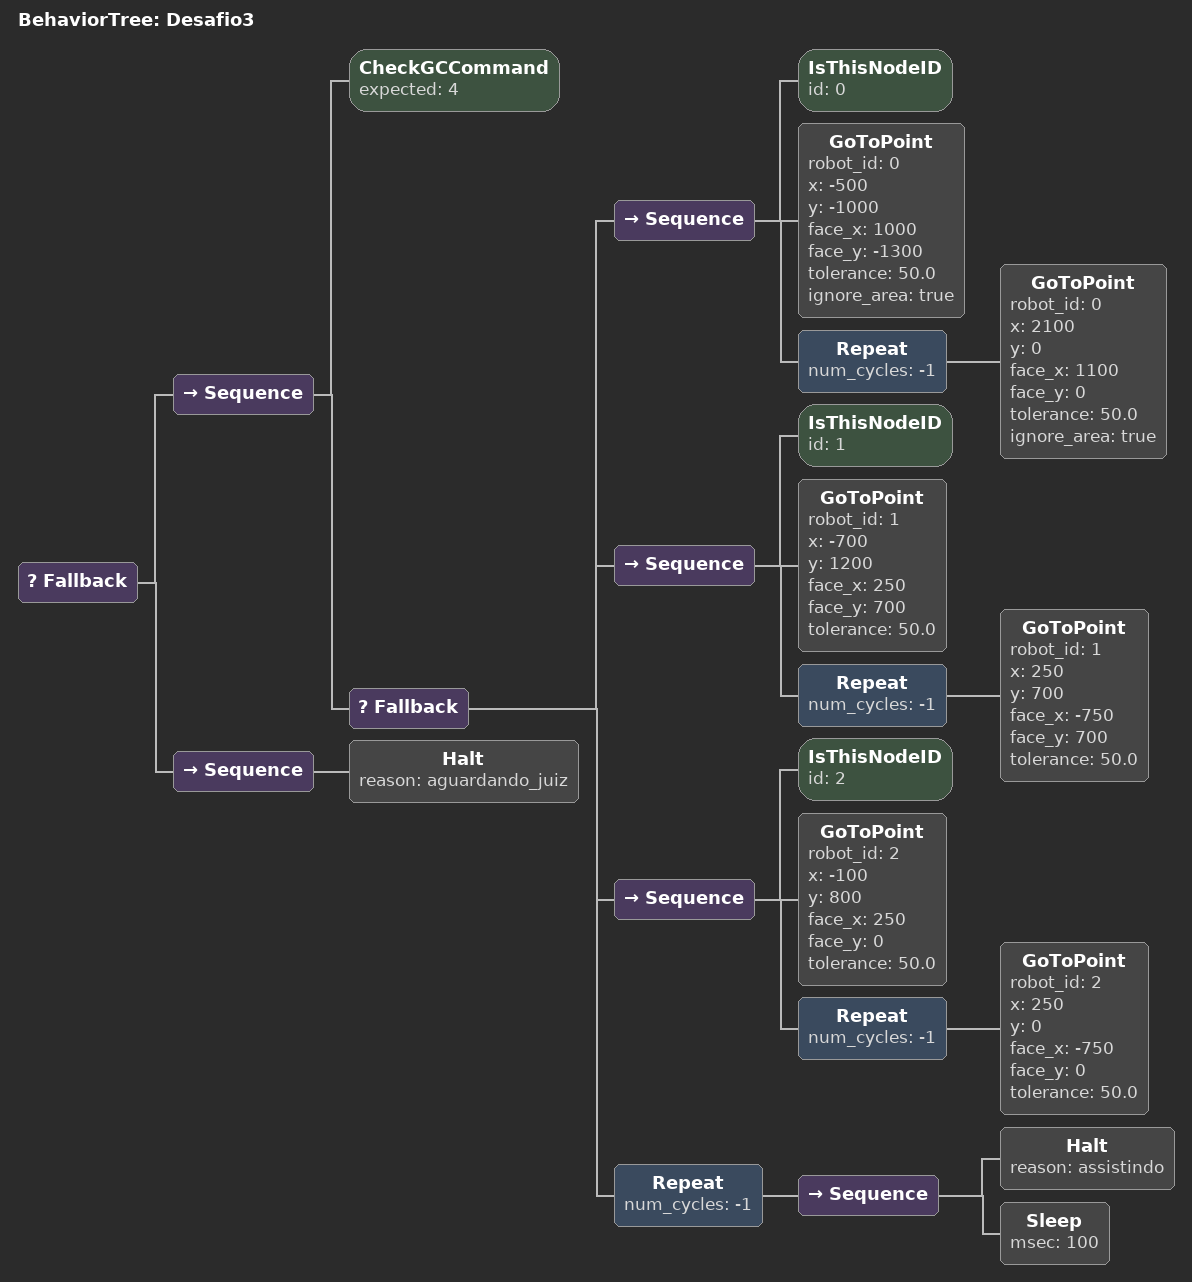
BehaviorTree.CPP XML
<root BTCPP_format="4">
    <BehaviorTree ID="Desafio3">
        <Fallback>

            <Sequence>
                <CheckGCCommand expected="4"/>

                <Fallback>

                    <!-- ROBÔ ID 0 -->
                    <Sequence>
                        <IsThisNodeID id="0"/>
                        <GoToPoint robot_id="0" x="-500" y="-1000" face_x="1000" face_y="-1300" tolerance="50.0" ignore_area="true"/>
                        <Repeat num_cycles="-1">
                            <GoToPoint robot_id="0" x="2100" y="0" face_x="1100" face_y="0" tolerance="50.0" ignore_area="true"/>
                        </Repeat>
                    </Sequence>

                    <!-- ROBÔ ID 1 -->
                    <Sequence>
                        <IsThisNodeID id="1"/>
                        <!-- Contorna o centro por cima -->
                        <GoToPoint robot_id="1" x="-700" y="1200" face_x="250" face_y="700" tolerance="50.0"/>
                        <!-- Alvo final travado -->
                        <Repeat num_cycles="-1">
                            <GoToPoint robot_id="1" x="250" y="700" face_x="-750" face_y="700" tolerance="50.0"/>
                        </Repeat>
                    </Sequence>

                    <!-- ROBÔ ID 2 -->
                    <Sequence>
                        <IsThisNodeID id="2"/>
                        <GoToPoint robot_id="2" x="-100" y="800" face_x="250" face_y="0" tolerance="50.0"/>
                        <Repeat num_cycles="-1">
                            <GoToPoint robot_id="2" x="250" y="0" face_x="-750" face_y="0" tolerance="50.0"/>
                        </Repeat>
                    </Sequence>

                    <!-- DEMAIS ROBÔS ESTÁTICOS -->
                    <Repeat num_cycles="-1">
                        <Sequence><Halt reason="assistindo"/><Sleep msec="100"/></Sequence>
                    </Repeat>

                </Fallback>
            </Sequence>

            <Sequence>
                <Halt reason="aguardando_juiz"/>
            </Sequence>

        </Fallback>
    </BehaviorTree>
</root>
